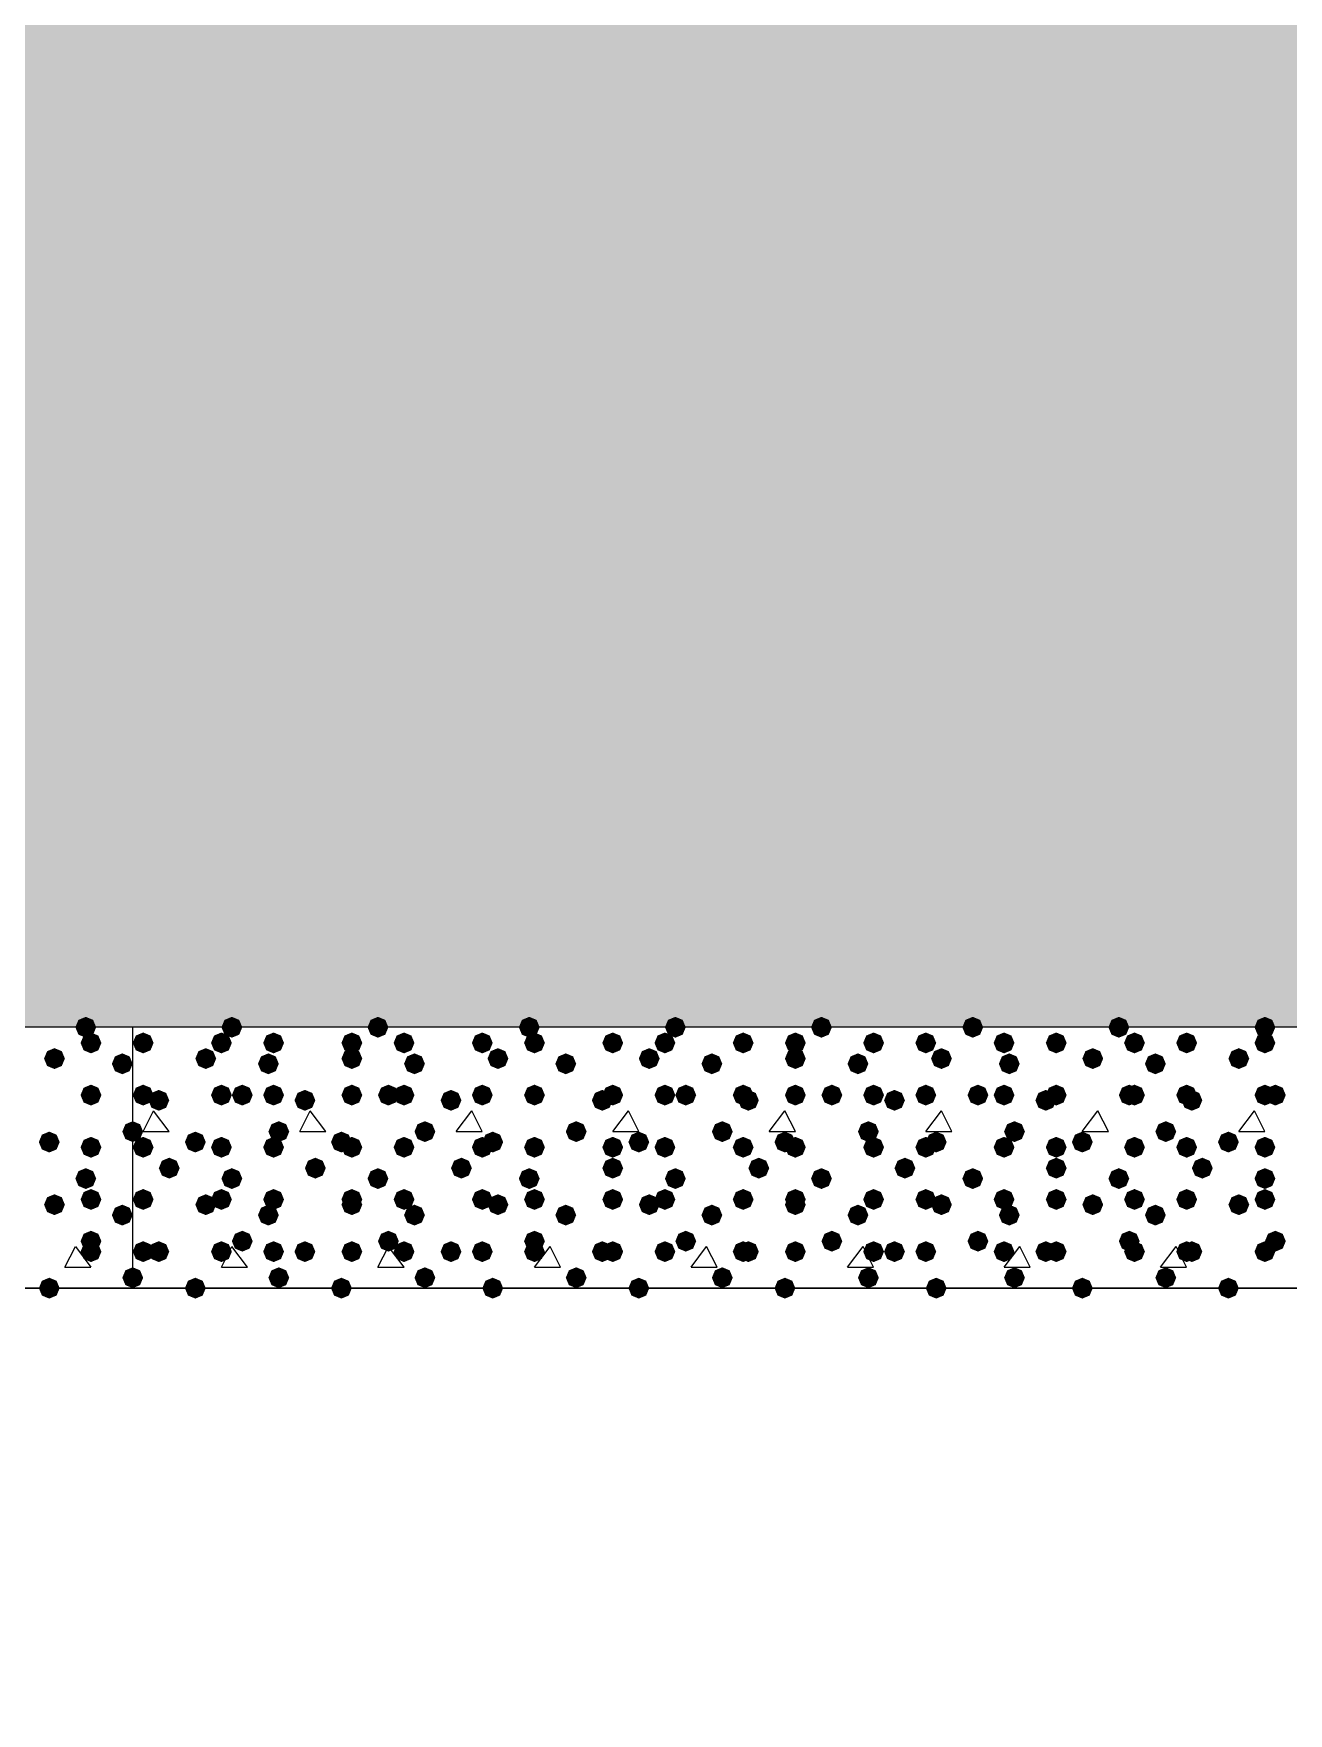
# Model space of a CAD drawing. Header units: millimetres. Extents: x 0 to 420, y 0 to 297.
# Drawn here: x 111.34 to 121.52, y 179.98 to 193.61 of the extents above; entities that cross this region are included whole.
import ezdxf

# ---------------------------------------------------------------- set-up
doc = ezdxf.new("R2010")
doc.units = ezdxf.units.MM
doc.layers.get('0').update_dxf_attribs({"linetype": 'CONTINUOUS'})

msp = doc.modelspace()

# ---------------------------------------------------------------- hatches: boundary and pattern name
at = {"true_color": 0x000008}
h = msp.add_hatch(color=0, dxfattribs=at)
h.paths.add_polyline_path([(194.775667, 204.639333), (33.401, 204.639333), (194.775667, 185.547)], flags=0)
h.paths.add_polyline_path([(33.401, 204.639333), (194.775667, 185.547), (33.401, 185.547)], flags=0)
at = {"true_color": 0x000007}
for points in [[(111.844667, 185.547), (111.819796, 185.487204), (111.76, 185.462333), (111.700204, 185.487204), (111.675333, 185.547), (111.700204, 185.606796), (111.76, 185.631667), (111.819796, 185.606796)], [(111.887, 185.42), (111.862129, 185.360204), (111.802333, 185.335333), (111.742538, 185.360204), (111.717667, 185.42), (111.742537, 185.479796), (111.802333, 185.504667), (111.862129, 185.479796)], [(111.590667, 185.293), (111.565796, 185.233204), (111.506, 185.208333), (111.446204, 185.233204), (111.421333, 185.293), (111.446204, 185.352796), (111.506, 185.377667), (111.565796, 185.352796)], [(112.141, 185.250667), (112.116129, 185.190871), (112.056333, 185.166), (111.996537, 185.190871), (111.971667, 185.250667), (111.996537, 185.310462), (112.056333, 185.335333), (112.116129, 185.310463)], [(111.887, 184.996667), (111.862129, 184.936871), (111.802333, 184.912), (111.742538, 184.936871), (111.717667, 184.996667), (111.742537, 185.056462), (111.802333, 185.081333), (111.862129, 185.056463)], [(111.887, 184.996667), (111.862129, 184.936871), (111.802333, 184.912), (111.742538, 184.936871), (111.717667, 184.996667), (111.742537, 185.056462), (111.802333, 185.081333), (111.862129, 185.056463)], [(111.548333, 184.615667), (111.523463, 184.555871), (111.463667, 184.531), (111.403871, 184.555871), (111.379, 184.615667), (111.403871, 184.675462), (111.463667, 184.700333), (111.523462, 184.675463)], [(112.225667, 184.700333), (112.200796, 184.640537), (112.141, 184.615667), (112.081204, 184.640537), (112.056333, 184.700333), (112.081204, 184.760129), (112.141, 184.785), (112.200796, 184.760129)], [(111.887, 184.573333), (111.862129, 184.513537), (111.802333, 184.488667), (111.742538, 184.513537), (111.717667, 184.573333), (111.742537, 184.633129), (111.802333, 184.658), (111.862129, 184.633129)], [(111.844667, 184.319333), (111.819796, 184.259537), (111.76, 184.234667), (111.700204, 184.259537), (111.675333, 184.319333), (111.700204, 184.379129), (111.76, 184.404), (111.819796, 184.379129)], [(111.590667, 184.107667), (111.565796, 184.047871), (111.506, 184.023), (111.446204, 184.047871), (111.421333, 184.107667), (111.446204, 184.167462), (111.506, 184.192333), (111.565796, 184.167463)], [(111.887, 184.15), (111.862129, 184.090204), (111.802333, 184.065333), (111.742538, 184.090204), (111.717667, 184.15), (111.742537, 184.209796), (111.802333, 184.234667), (111.862129, 184.209796)], [(112.141, 184.023), (112.116129, 183.963204), (112.056333, 183.938333), (111.996537, 183.963204), (111.971667, 184.023), (111.996537, 184.082796), (112.056333, 184.107667), (112.116129, 184.082796)], [(111.887, 183.811333), (111.862129, 183.751537), (111.802333, 183.726667), (111.742538, 183.751537), (111.717667, 183.811333), (111.742537, 183.871129), (111.802333, 183.896), (111.862129, 183.871129)], [(111.887, 183.726667), (111.862129, 183.666871), (111.802333, 183.642), (111.742538, 183.666871), (111.717667, 183.726667), (111.742537, 183.786462), (111.802333, 183.811333), (111.862129, 183.786463)], [(112.225667, 183.515), (112.200796, 183.455204), (112.141, 183.430333), (112.081204, 183.455204), (112.056333, 183.515), (112.081204, 183.574796), (112.141, 183.599667), (112.200796, 183.574796)], [(111.548333, 183.430333), (111.523463, 183.370537), (111.463667, 183.345667), (111.403871, 183.370537), (111.379, 183.430333), (111.403871, 183.490129), (111.463667, 183.515), (111.523462, 183.490129)]]:
    msp.add_hatch(color=0, dxfattribs=at).paths.add_polyline_path(points, flags=0)
at = {"true_color": 0x000008}
for points in [[(113.03, 185.547), (113.005129, 185.487204), (112.945333, 185.462333), (112.885538, 185.487204), (112.860667, 185.547), (112.885537, 185.606796), (112.945333, 185.631667), (113.005129, 185.606796)], [(114.215333, 185.547), (114.190463, 185.487204), (114.130667, 185.462333), (114.070871, 185.487204), (114.046, 185.547), (114.070871, 185.606796), (114.130667, 185.631667), (114.190462, 185.606796)], [(115.443, 185.547), (115.418129, 185.487204), (115.358333, 185.462333), (115.298537, 185.487204), (115.273667, 185.547), (115.298537, 185.606796), (115.358333, 185.631667), (115.418129, 185.606796)], [(116.628333, 185.547), (116.603463, 185.487204), (116.543667, 185.462333), (116.483871, 185.487204), (116.459, 185.547), (116.483871, 185.606796), (116.543667, 185.631667), (116.603462, 185.606796)], [(117.813667, 185.547), (117.788796, 185.487204), (117.729, 185.462333), (117.669204, 185.487204), (117.644333, 185.547), (117.669204, 185.606796), (117.729, 185.631667), (117.788796, 185.606796)], [(119.041333, 185.547), (119.016462, 185.487204), (118.956667, 185.462333), (118.896871, 185.487204), (118.872, 185.547), (118.896871, 185.606796), (118.956667, 185.631667), (119.016462, 185.606796)], [(120.226667, 185.547), (120.201796, 185.487204), (120.142, 185.462333), (120.082204, 185.487204), (120.057333, 185.547), (120.082204, 185.606796), (120.142, 185.631667), (120.201796, 185.606796)], [(121.412, 185.547), (121.387129, 185.487204), (121.327333, 185.462333), (121.267538, 185.487204), (121.242667, 185.547), (121.267537, 185.606796), (121.327333, 185.631667), (121.387129, 185.606796)], [(112.310333, 185.42), (112.285463, 185.360204), (112.225667, 185.335333), (112.165871, 185.360204), (112.141, 185.42), (112.165871, 185.479796), (112.225667, 185.504667), (112.285462, 185.479796)], [(112.945333, 185.42), (112.920463, 185.360204), (112.860667, 185.335333), (112.800871, 185.360204), (112.776, 185.42), (112.800871, 185.479796), (112.860667, 185.504667), (112.920462, 185.479796)], [(113.368667, 185.42), (113.343796, 185.360204), (113.284, 185.335333), (113.224204, 185.360204), (113.199333, 185.42), (113.224204, 185.479796), (113.284, 185.504667), (113.343796, 185.479796)], [(114.003667, 185.42), (113.978796, 185.360204), (113.919, 185.335333), (113.859204, 185.360204), (113.834333, 185.42), (113.859204, 185.479796), (113.919, 185.504667), (113.978796, 185.479796)], [(114.427, 185.42), (114.402129, 185.360204), (114.342333, 185.335333), (114.282538, 185.360204), (114.257667, 185.42), (114.282537, 185.479796), (114.342333, 185.504667), (114.402129, 185.479796)], [(115.062, 185.42), (115.037129, 185.360204), (114.977333, 185.335333), (114.917538, 185.360204), (114.892667, 185.42), (114.917537, 185.479796), (114.977333, 185.504667), (115.037129, 185.479796)], [(115.485333, 185.42), (115.460463, 185.360204), (115.400667, 185.335333), (115.340871, 185.360204), (115.316, 185.42), (115.340871, 185.479796), (115.400667, 185.504667), (115.460462, 185.479796)], [(116.120333, 185.42), (116.095463, 185.360204), (116.035667, 185.335333), (115.975871, 185.360204), (115.951, 185.42), (115.975871, 185.479796), (116.035667, 185.504667), (116.095462, 185.479796)], [(116.543667, 185.42), (116.518796, 185.360204), (116.459, 185.335333), (116.399204, 185.360204), (116.374333, 185.42), (116.399204, 185.479796), (116.459, 185.504667), (116.518796, 185.479796)], [(117.178667, 185.42), (117.153796, 185.360204), (117.094, 185.335333), (117.034204, 185.360204), (117.009333, 185.42), (117.034204, 185.479796), (117.094, 185.504667), (117.153796, 185.479796)], [(117.602, 185.42), (117.577129, 185.360204), (117.517333, 185.335333), (117.457538, 185.360204), (117.432667, 185.42), (117.457537, 185.479796), (117.517333, 185.504667), (117.577129, 185.479796)], [(118.237, 185.42), (118.212129, 185.360204), (118.152333, 185.335333), (118.092538, 185.360204), (118.067667, 185.42), (118.092537, 185.479796), (118.152333, 185.504667), (118.212129, 185.479796)], [(118.660333, 185.42), (118.635463, 185.360204), (118.575667, 185.335333), (118.515871, 185.360204), (118.491, 185.42), (118.515871, 185.479796), (118.575667, 185.504667), (118.635462, 185.479796)], [(119.295333, 185.42), (119.270463, 185.360204), (119.210667, 185.335333), (119.150871, 185.360204), (119.126, 185.42), (119.150871, 185.479796), (119.210667, 185.504667), (119.270462, 185.479796)], [(119.718667, 185.42), (119.693796, 185.360204), (119.634, 185.335333), (119.574204, 185.360204), (119.549333, 185.42), (119.574204, 185.479796), (119.634, 185.504667), (119.693796, 185.479796)], [(120.353667, 185.42), (120.328796, 185.360204), (120.269, 185.335333), (120.209204, 185.360204), (120.184333, 185.42), (120.209204, 185.479796), (120.269, 185.504667), (120.328796, 185.479796)], [(120.777, 185.42), (120.752129, 185.360204), (120.692333, 185.335333), (120.632538, 185.360204), (120.607667, 185.42), (120.632537, 185.479796), (120.692333, 185.504667), (120.752129, 185.479796)], [(121.412, 185.42), (121.387129, 185.360204), (121.327333, 185.335333), (121.267538, 185.360204), (121.242667, 185.42), (121.267537, 185.479796), (121.327333, 185.504667), (121.387129, 185.479796)], [(112.818333, 185.293), (112.793463, 185.233204), (112.733667, 185.208333), (112.673871, 185.233204), (112.649, 185.293), (112.673871, 185.352796), (112.733667, 185.377667), (112.793462, 185.352796)], [(114.003667, 185.293), (113.978796, 185.233204), (113.919, 185.208333), (113.859204, 185.233204), (113.834333, 185.293), (113.859204, 185.352796), (113.919, 185.377667), (113.978796, 185.352796)], [(115.189, 185.293), (115.164129, 185.233204), (115.104333, 185.208333), (115.044538, 185.233204), (115.019667, 185.293), (115.044537, 185.352796), (115.104333, 185.377667), (115.164129, 185.352796)], [(116.416667, 185.293), (116.391796, 185.233204), (116.332, 185.208333), (116.272204, 185.233204), (116.247333, 185.293), (116.272204, 185.352796), (116.332, 185.377667), (116.391796, 185.352796)], [(117.602, 185.293), (117.577129, 185.233204), (117.517333, 185.208333), (117.457538, 185.233204), (117.432667, 185.293), (117.457537, 185.352796), (117.517333, 185.377667), (117.577129, 185.352796)], [(118.787333, 185.293), (118.762463, 185.233204), (118.702667, 185.208333), (118.642871, 185.233204), (118.618, 185.293), (118.642871, 185.352796), (118.702667, 185.377667), (118.762462, 185.352796)], [(120.015, 185.293), (119.990129, 185.233204), (119.930333, 185.208333), (119.870538, 185.233204), (119.845667, 185.293), (119.870537, 185.352796), (119.930333, 185.377667), (119.990129, 185.352796)], [(121.200333, 185.293), (121.175463, 185.233204), (121.115667, 185.208333), (121.055871, 185.233204), (121.031, 185.293), (121.055871, 185.352796), (121.115667, 185.377667), (121.175462, 185.352796)], [(113.326333, 185.250667), (113.301463, 185.190871), (113.241667, 185.166), (113.181871, 185.190871), (113.157, 185.250667), (113.181871, 185.310462), (113.241667, 185.335333), (113.301462, 185.310463)], [(114.511667, 185.250667), (114.486796, 185.190871), (114.427, 185.166), (114.367204, 185.190871), (114.342333, 185.250667), (114.367204, 185.310462), (114.427, 185.335333), (114.486796, 185.310463)], [(115.739333, 185.250667), (115.714462, 185.190871), (115.654667, 185.166), (115.594871, 185.190871), (115.57, 185.250667), (115.594871, 185.310462), (115.654667, 185.335333), (115.714462, 185.310463)], [(116.924667, 185.250667), (116.899796, 185.190871), (116.84, 185.166), (116.780204, 185.190871), (116.755333, 185.250667), (116.780204, 185.310462), (116.84, 185.335333), (116.899796, 185.310463)], [(118.11, 185.250667), (118.085129, 185.190871), (118.025333, 185.166), (117.965538, 185.190871), (117.940667, 185.250667), (117.965537, 185.310462), (118.025333, 185.335333), (118.085129, 185.310463)], [(119.337667, 185.250667), (119.312796, 185.190871), (119.253, 185.166), (119.193204, 185.190871), (119.168333, 185.250667), (119.193204, 185.310462), (119.253, 185.335333), (119.312796, 185.310463)], [(120.523, 185.250667), (120.498129, 185.190871), (120.438333, 185.166), (120.378537, 185.190871), (120.353667, 185.250667), (120.378537, 185.310462), (120.438333, 185.335333), (120.498129, 185.310463)], [(112.310333, 184.996667), (112.285463, 184.936871), (112.225667, 184.912), (112.165871, 184.936871), (112.141, 184.996667), (112.165871, 185.056462), (112.225667, 185.081333), (112.285462, 185.056463)], [(112.945333, 184.996667), (112.920463, 184.936871), (112.860667, 184.912), (112.800871, 184.936871), (112.776, 184.996667), (112.800871, 185.056462), (112.860667, 185.081333), (112.920462, 185.056463)], [(113.114667, 184.996667), (113.089796, 184.936871), (113.03, 184.912), (112.970204, 184.936871), (112.945333, 184.996667), (112.970204, 185.056462), (113.03, 185.081333), (113.089796, 185.056463)], [(113.368667, 184.996667), (113.343796, 184.936871), (113.284, 184.912), (113.224204, 184.936871), (113.199333, 184.996667), (113.224204, 185.056462), (113.284, 185.081333), (113.343796, 185.056463)], [(114.003667, 184.996667), (113.978796, 184.936871), (113.919, 184.912), (113.859204, 184.936871), (113.834333, 184.996667), (113.859204, 185.056462), (113.919, 185.081333), (113.978796, 185.056463)], [(114.3, 184.996667), (114.275129, 184.936871), (114.215333, 184.912), (114.155538, 184.936871), (114.130667, 184.996667), (114.155537, 185.056462), (114.215333, 185.081333), (114.275129, 185.056463)], [(114.427, 184.996667), (114.402129, 184.936871), (114.342333, 184.912), (114.282538, 184.936871), (114.257667, 184.996667), (114.282537, 185.056462), (114.342333, 185.081333), (114.402129, 185.056463)], [(115.062, 184.996667), (115.037129, 184.936871), (114.977333, 184.912), (114.917538, 184.936871), (114.892667, 184.996667), (114.917537, 185.056462), (114.977333, 185.081333), (115.037129, 185.056463)], [(115.485333, 184.996667), (115.460463, 184.936871), (115.400667, 184.912), (115.340871, 184.936871), (115.316, 184.996667), (115.340871, 185.056462), (115.400667, 185.081333), (115.460462, 185.056463)], [(115.485333, 184.996667), (115.460463, 184.936871), (115.400667, 184.912), (115.340871, 184.936871), (115.316, 184.996667), (115.340871, 185.056462), (115.400667, 185.081333), (115.460462, 185.056463)], [(116.120333, 184.996667), (116.095463, 184.936871), (116.035667, 184.912), (115.975871, 184.936871), (115.951, 184.996667), (115.975871, 185.056462), (116.035667, 185.081333), (116.095462, 185.056463)], [(116.543667, 184.996667), (116.518796, 184.936871), (116.459, 184.912), (116.399204, 184.936871), (116.374333, 184.996667), (116.399204, 185.056462), (116.459, 185.081333), (116.518796, 185.056463)], [(116.713, 184.996667), (116.688129, 184.936871), (116.628333, 184.912), (116.568537, 184.936871), (116.543667, 184.996667), (116.568537, 185.056462), (116.628333, 185.081333), (116.688129, 185.056463)], [(117.178667, 184.996667), (117.153796, 184.936871), (117.094, 184.912), (117.034204, 184.936871), (117.009333, 184.996667), (117.034204, 185.056462), (117.094, 185.081333), (117.153796, 185.056463)], [(117.602, 184.996667), (117.577129, 184.936871), (117.517333, 184.912), (117.457538, 184.936871), (117.432667, 184.996667), (117.457537, 185.056462), (117.517333, 185.081333), (117.577129, 185.056463)], [(117.898333, 184.996667), (117.873463, 184.936871), (117.813667, 184.912), (117.753871, 184.936871), (117.729, 184.996667), (117.753871, 185.056462), (117.813667, 185.081333), (117.873462, 185.056463)], [(118.237, 184.996667), (118.212129, 184.936871), (118.152333, 184.912), (118.092538, 184.936871), (118.067667, 184.996667), (118.092537, 185.056462), (118.152333, 185.081333), (118.212129, 185.056463)], [(118.660333, 184.996667), (118.635463, 184.936871), (118.575667, 184.912), (118.515871, 184.936871), (118.491, 184.996667), (118.515871, 185.056462), (118.575667, 185.081333), (118.635462, 185.056463)], [(119.083667, 184.996667), (119.058796, 184.936871), (118.999, 184.912), (118.939204, 184.936871), (118.914333, 184.996667), (118.939204, 185.056462), (118.999, 185.081333), (119.058796, 185.056463)], [(119.295333, 184.996667), (119.270463, 184.936871), (119.210667, 184.912), (119.150871, 184.936871), (119.126, 184.996667), (119.150871, 185.056462), (119.210667, 185.081333), (119.270462, 185.056463)], [(119.718667, 184.996667), (119.693796, 184.936871), (119.634, 184.912), (119.574204, 184.936871), (119.549333, 184.996667), (119.574204, 185.056462), (119.634, 185.081333), (119.693796, 185.056463)], [(120.311333, 184.996667), (120.286463, 184.936871), (120.226667, 184.912), (120.166871, 184.936871), (120.142, 184.996667), (120.166871, 185.056462), (120.226667, 185.081333), (120.286462, 185.056463)], [(120.353667, 184.996667), (120.328796, 184.936871), (120.269, 184.912), (120.209204, 184.936871), (120.184333, 184.996667), (120.209204, 185.056462), (120.269, 185.081333), (120.328796, 185.056463)], [(120.777, 184.996667), (120.752129, 184.936871), (120.692333, 184.912), (120.632538, 184.936871), (120.607667, 184.996667), (120.632537, 185.056462), (120.692333, 185.081333), (120.752129, 185.056463)], [(121.412, 184.996667), (121.387129, 184.936871), (121.327333, 184.912), (121.267538, 184.936871), (121.242667, 184.996667), (121.267537, 185.056462), (121.327333, 185.081333), (121.387129, 185.056463)], [(121.496667, 184.996667), (121.471796, 184.936871), (121.412, 184.912), (121.352204, 184.936871), (121.327333, 184.996667), (121.352204, 185.056462), (121.412, 185.081333), (121.471796, 185.056463)], [(112.437333, 184.954333), (112.412463, 184.894537), (112.352667, 184.869667), (112.292871, 184.894537), (112.268, 184.954333), (112.292871, 185.014129), (112.352667, 185.039), (112.412462, 185.014129)], [(113.622667, 184.954333), (113.597796, 184.894537), (113.538, 184.869667), (113.478204, 184.894537), (113.453333, 184.954333), (113.478204, 185.014129), (113.538, 185.039), (113.597796, 185.014129)], [(114.808, 184.954333), (114.783129, 184.894537), (114.723333, 184.869667), (114.663537, 184.894537), (114.638667, 184.954333), (114.663537, 185.014129), (114.723333, 185.039), (114.783129, 185.014129)], [(116.035667, 184.954333), (116.010796, 184.894537), (115.951, 184.869667), (115.891204, 184.894537), (115.866333, 184.954333), (115.891204, 185.014129), (115.951, 185.039), (116.010796, 185.014129)], [(117.221, 184.954333), (117.196129, 184.894537), (117.136333, 184.869667), (117.076537, 184.894537), (117.051667, 184.954333), (117.076537, 185.014129), (117.136333, 185.039), (117.196129, 185.014129)], [(118.406333, 184.954333), (118.381463, 184.894537), (118.321667, 184.869667), (118.261871, 184.894537), (118.237, 184.954333), (118.261871, 185.014129), (118.321667, 185.039), (118.381462, 185.014129)], [(119.634, 184.954333), (119.609129, 184.894537), (119.549333, 184.869667), (119.489538, 184.894537), (119.464667, 184.954333), (119.489537, 185.014129), (119.549333, 185.039), (119.609129, 185.014129)], [(120.819333, 184.954333), (120.794462, 184.894537), (120.734667, 184.869667), (120.674871, 184.894537), (120.65, 184.954333), (120.674871, 185.014129), (120.734667, 185.039), (120.794462, 185.014129)], [(112.733667, 184.615667), (112.708796, 184.555871), (112.649, 184.531), (112.589204, 184.555871), (112.564333, 184.615667), (112.589204, 184.675462), (112.649, 184.700333), (112.708796, 184.675463)], [(113.411, 184.700333), (113.386129, 184.640537), (113.326333, 184.615667), (113.266537, 184.640537), (113.241667, 184.700333), (113.266537, 184.760129), (113.326333, 184.785), (113.386129, 184.760129)], [(113.919, 184.615667), (113.894129, 184.555871), (113.834333, 184.531), (113.774538, 184.555871), (113.749667, 184.615667), (113.774537, 184.675462), (113.834333, 184.700333), (113.894129, 184.675463)], [(114.596333, 184.700333), (114.571463, 184.640537), (114.511667, 184.615667), (114.451871, 184.640537), (114.427, 184.700333), (114.451871, 184.760129), (114.511667, 184.785), (114.571462, 184.760129)], [(115.146667, 184.615667), (115.121796, 184.555871), (115.062, 184.531), (115.002204, 184.555871), (114.977333, 184.615667), (115.002204, 184.675462), (115.062, 184.700333), (115.121796, 184.675463)], [(115.824, 184.700333), (115.799129, 184.640537), (115.739333, 184.615667), (115.679538, 184.640537), (115.654667, 184.700333), (115.679537, 184.760129), (115.739333, 184.785), (115.799129, 184.760129)], [(116.332, 184.615667), (116.307129, 184.555871), (116.247333, 184.531), (116.187538, 184.555871), (116.162667, 184.615667), (116.187537, 184.675462), (116.247333, 184.700333), (116.307129, 184.675463)], [(117.009333, 184.700333), (116.984462, 184.640537), (116.924667, 184.615667), (116.864871, 184.640537), (116.84, 184.700333), (116.864871, 184.760129), (116.924667, 184.785), (116.984462, 184.760129)], [(117.517333, 184.615667), (117.492463, 184.555871), (117.432667, 184.531), (117.372871, 184.555871), (117.348, 184.615667), (117.372871, 184.675462), (117.432667, 184.700333), (117.492462, 184.675463)], [(118.194667, 184.700333), (118.169796, 184.640537), (118.11, 184.615667), (118.050204, 184.640537), (118.025333, 184.700333), (118.050204, 184.760129), (118.11, 184.785), (118.169796, 184.760129)], [(118.745, 184.615667), (118.720129, 184.555871), (118.660333, 184.531), (118.600538, 184.555871), (118.575667, 184.615667), (118.600537, 184.675462), (118.660333, 184.700333), (118.720129, 184.675463)], [(119.38, 184.700333), (119.355129, 184.640537), (119.295333, 184.615667), (119.235538, 184.640537), (119.210667, 184.700333), (119.235537, 184.760129), (119.295333, 184.785), (119.355129, 184.760129)], [(119.930333, 184.615667), (119.905463, 184.555871), (119.845667, 184.531), (119.785871, 184.555871), (119.761, 184.615667), (119.785871, 184.675462), (119.845667, 184.700333), (119.905462, 184.675463)], [(120.607667, 184.700333), (120.582796, 184.640537), (120.523, 184.615667), (120.463204, 184.640537), (120.438333, 184.700333), (120.463204, 184.760129), (120.523, 184.785), (120.582796, 184.760129)], [(121.115667, 184.615667), (121.090796, 184.555871), (121.031, 184.531), (120.971204, 184.555871), (120.946333, 184.615667), (120.971204, 184.675462), (121.031, 184.700333), (121.090796, 184.675463)], [(112.310333, 184.573333), (112.285463, 184.513537), (112.225667, 184.488667), (112.165871, 184.513537), (112.141, 184.573333), (112.165871, 184.633129), (112.225667, 184.658), (112.285462, 184.633129)], [(112.945333, 184.573333), (112.920463, 184.513537), (112.860667, 184.488667), (112.800871, 184.513537), (112.776, 184.573333), (112.800871, 184.633129), (112.860667, 184.658), (112.920462, 184.633129)], [(113.368667, 184.573333), (113.343796, 184.513537), (113.284, 184.488667), (113.224204, 184.513537), (113.199333, 184.573333), (113.224204, 184.633129), (113.284, 184.658), (113.343796, 184.633129)], [(114.003667, 184.573333), (113.978796, 184.513537), (113.919, 184.488667), (113.859204, 184.513537), (113.834333, 184.573333), (113.859204, 184.633129), (113.919, 184.658), (113.978796, 184.633129)], [(114.427, 184.573333), (114.402129, 184.513537), (114.342333, 184.488667), (114.282538, 184.513537), (114.257667, 184.573333), (114.282537, 184.633129), (114.342333, 184.658), (114.402129, 184.633129)], [(115.062, 184.573333), (115.037129, 184.513537), (114.977333, 184.488667), (114.917538, 184.513537), (114.892667, 184.573333), (114.917537, 184.633129), (114.977333, 184.658), (115.037129, 184.633129)], [(115.485333, 184.573333), (115.460463, 184.513537), (115.400667, 184.488667), (115.340871, 184.513537), (115.316, 184.573333), (115.340871, 184.633129), (115.400667, 184.658), (115.460462, 184.633129)], [(116.120333, 184.573333), (116.095463, 184.513537), (116.035667, 184.488667), (115.975871, 184.513537), (115.951, 184.573333), (115.975871, 184.633129), (116.035667, 184.658), (116.095462, 184.633129)], [(116.543667, 184.573333), (116.518796, 184.513537), (116.459, 184.488667), (116.399204, 184.513537), (116.374333, 184.573333), (116.399204, 184.633129), (116.459, 184.658), (116.518796, 184.633129)], [(117.178667, 184.573333), (117.153796, 184.513537), (117.094, 184.488667), (117.034204, 184.513537), (117.009333, 184.573333), (117.034204, 184.633129), (117.094, 184.658), (117.153796, 184.633129)], [(117.602, 184.573333), (117.577129, 184.513537), (117.517333, 184.488667), (117.457538, 184.513537), (117.432667, 184.573333), (117.457537, 184.633129), (117.517333, 184.658), (117.577129, 184.633129)], [(118.237, 184.573333), (118.212129, 184.513537), (118.152333, 184.488667), (118.092538, 184.513537), (118.067667, 184.573333), (118.092537, 184.633129), (118.152333, 184.658), (118.212129, 184.633129)], [(118.660333, 184.573333), (118.635463, 184.513537), (118.575667, 184.488667), (118.515871, 184.513537), (118.491, 184.573333), (118.515871, 184.633129), (118.575667, 184.658), (118.635462, 184.633129)], [(119.295333, 184.573333), (119.270463, 184.513537), (119.210667, 184.488667), (119.150871, 184.513537), (119.126, 184.573333), (119.150871, 184.633129), (119.210667, 184.658), (119.270462, 184.633129)], [(119.718667, 184.573333), (119.693796, 184.513537), (119.634, 184.488667), (119.574204, 184.513537), (119.549333, 184.573333), (119.574204, 184.633129), (119.634, 184.658), (119.693796, 184.633129)], [(120.353667, 184.573333), (120.328796, 184.513537), (120.269, 184.488667), (120.209204, 184.513537), (120.184333, 184.573333), (120.209204, 184.633129), (120.269, 184.658), (120.328796, 184.633129)], [(120.777, 184.573333), (120.752129, 184.513537), (120.692333, 184.488667), (120.632538, 184.513537), (120.607667, 184.573333), (120.632537, 184.633129), (120.692333, 184.658), (120.752129, 184.633129)], [(121.412, 184.573333), (121.387129, 184.513537), (121.327333, 184.488667), (121.267538, 184.513537), (121.242667, 184.573333), (121.267537, 184.633129), (121.327333, 184.658), (121.387129, 184.633129)], [(112.522, 184.404), (112.497129, 184.344204), (112.437333, 184.319333), (112.377538, 184.344204), (112.352667, 184.404), (112.377537, 184.463796), (112.437333, 184.488667), (112.497129, 184.463796)], [(113.03, 184.319333), (113.005129, 184.259537), (112.945333, 184.234667), (112.885538, 184.259537), (112.860667, 184.319333), (112.885537, 184.379129), (112.945333, 184.404), (113.005129, 184.379129)], [(113.707333, 184.404), (113.682463, 184.344204), (113.622667, 184.319333), (113.562871, 184.344204), (113.538, 184.404), (113.562871, 184.463796), (113.622667, 184.488667), (113.682462, 184.463796)], [(114.215333, 184.319333), (114.190463, 184.259537), (114.130667, 184.234667), (114.070871, 184.259537), (114.046, 184.319333), (114.070871, 184.379129), (114.130667, 184.404), (114.190462, 184.379129)], [(114.892667, 184.404), (114.867796, 184.344204), (114.808, 184.319333), (114.748204, 184.344204), (114.723333, 184.404), (114.748204, 184.463796), (114.808, 184.488667), (114.867796, 184.463796)], [(115.443, 184.319333), (115.418129, 184.259537), (115.358333, 184.234667), (115.298537, 184.259537), (115.273667, 184.319333), (115.298537, 184.379129), (115.358333, 184.404), (115.418129, 184.379129)], [(116.120333, 184.404), (116.095463, 184.344204), (116.035667, 184.319333), (115.975871, 184.344204), (115.951, 184.404), (115.975871, 184.463796), (116.035667, 184.488667), (116.095462, 184.463796)], [(116.628333, 184.319333), (116.603463, 184.259537), (116.543667, 184.234667), (116.483871, 184.259537), (116.459, 184.319333), (116.483871, 184.379129), (116.543667, 184.404), (116.603462, 184.379129)], [(117.305667, 184.404), (117.280796, 184.344204), (117.221, 184.319333), (117.161204, 184.344204), (117.136333, 184.404), (117.161204, 184.463796), (117.221, 184.488667), (117.280796, 184.463796)], [(117.813667, 184.319333), (117.788796, 184.259537), (117.729, 184.234667), (117.669204, 184.259537), (117.644333, 184.319333), (117.669204, 184.379129), (117.729, 184.404), (117.788796, 184.379129)], [(118.491, 184.404), (118.466129, 184.344204), (118.406333, 184.319333), (118.346537, 184.344204), (118.321667, 184.404), (118.346537, 184.463796), (118.406333, 184.488667), (118.466129, 184.463796)], [(119.041333, 184.319333), (119.016462, 184.259537), (118.956667, 184.234667), (118.896871, 184.259537), (118.872, 184.319333), (118.896871, 184.379129), (118.956667, 184.404), (119.016462, 184.379129)], [(119.718667, 184.404), (119.693796, 184.344204), (119.634, 184.319333), (119.574204, 184.344204), (119.549333, 184.404), (119.574204, 184.463796), (119.634, 184.488667), (119.693796, 184.463796)], [(120.226667, 184.319333), (120.201796, 184.259537), (120.142, 184.234667), (120.082204, 184.259537), (120.057333, 184.319333), (120.082204, 184.379129), (120.142, 184.404), (120.201796, 184.379129)], [(120.904, 184.404), (120.879129, 184.344204), (120.819333, 184.319333), (120.759538, 184.344204), (120.734667, 184.404), (120.759537, 184.463796), (120.819333, 184.488667), (120.879129, 184.463796)], [(121.412, 184.319333), (121.387129, 184.259537), (121.327333, 184.234667), (121.267538, 184.259537), (121.242667, 184.319333), (121.267537, 184.379129), (121.327333, 184.404), (121.387129, 184.379129)], [(112.310333, 184.15), (112.285463, 184.090204), (112.225667, 184.065333), (112.165871, 184.090204), (112.141, 184.15), (112.165871, 184.209796), (112.225667, 184.234667), (112.285462, 184.209796)], [(112.818333, 184.107667), (112.793463, 184.047871), (112.733667, 184.023), (112.673871, 184.047871), (112.649, 184.107667), (112.673871, 184.167462), (112.733667, 184.192333), (112.793462, 184.167463)], [(112.945333, 184.15), (112.920463, 184.090204), (112.860667, 184.065333), (112.800871, 184.090204), (112.776, 184.15), (112.800871, 184.209796), (112.860667, 184.234667), (112.920462, 184.209796)], [(113.368667, 184.15), (113.343796, 184.090204), (113.284, 184.065333), (113.224204, 184.090204), (113.199333, 184.15), (113.224204, 184.209796), (113.284, 184.234667), (113.343796, 184.209796)], [(114.003667, 184.15), (113.978796, 184.090204), (113.919, 184.065333), (113.859204, 184.090204), (113.834333, 184.15), (113.859204, 184.209796), (113.919, 184.234667), (113.978796, 184.209796)], [(114.003667, 184.107667), (113.978796, 184.047871), (113.919, 184.023), (113.859204, 184.047871), (113.834333, 184.107667), (113.859204, 184.167462), (113.919, 184.192333), (113.978796, 184.167463)], [(114.427, 184.15), (114.402129, 184.090204), (114.342333, 184.065333), (114.282538, 184.090204), (114.257667, 184.15), (114.282537, 184.209796), (114.342333, 184.234667), (114.402129, 184.209796)], [(115.062, 184.15), (115.037129, 184.090204), (114.977333, 184.065333), (114.917538, 184.090204), (114.892667, 184.15), (114.917537, 184.209796), (114.977333, 184.234667), (115.037129, 184.209796)], [(115.189, 184.107667), (115.164129, 184.047871), (115.104333, 184.023), (115.044538, 184.047871), (115.019667, 184.107667), (115.044537, 184.167462), (115.104333, 184.192333), (115.164129, 184.167463)], [(115.485333, 184.15), (115.460463, 184.090204), (115.400667, 184.065333), (115.340871, 184.090204), (115.316, 184.15), (115.340871, 184.209796), (115.400667, 184.234667), (115.460462, 184.209796)], [(116.120333, 184.15), (116.095463, 184.090204), (116.035667, 184.065333), (115.975871, 184.090204), (115.951, 184.15), (115.975871, 184.209796), (116.035667, 184.234667), (116.095462, 184.209796)], [(116.416667, 184.107667), (116.391796, 184.047871), (116.332, 184.023), (116.272204, 184.047871), (116.247333, 184.107667), (116.272204, 184.167462), (116.332, 184.192333), (116.391796, 184.167463)], [(116.543667, 184.15), (116.518796, 184.090204), (116.459, 184.065333), (116.399204, 184.090204), (116.374333, 184.15), (116.399204, 184.209796), (116.459, 184.234667), (116.518796, 184.209796)], [(117.178667, 184.15), (117.153796, 184.090204), (117.094, 184.065333), (117.034204, 184.090204), (117.009333, 184.15), (117.034204, 184.209796), (117.094, 184.234667), (117.153796, 184.209796)], [(117.602, 184.15), (117.577129, 184.090204), (117.517333, 184.065333), (117.457538, 184.090204), (117.432667, 184.15), (117.457537, 184.209796), (117.517333, 184.234667), (117.577129, 184.209796)], [(117.602, 184.107667), (117.577129, 184.047871), (117.517333, 184.023), (117.457538, 184.047871), (117.432667, 184.107667), (117.457537, 184.167462), (117.517333, 184.192333), (117.577129, 184.167463)], [(118.237, 184.15), (118.212129, 184.090204), (118.152333, 184.065333), (118.092538, 184.090204), (118.067667, 184.15), (118.092537, 184.209796), (118.152333, 184.234667), (118.212129, 184.209796)], [(118.660333, 184.15), (118.635463, 184.090204), (118.575667, 184.065333), (118.515871, 184.090204), (118.491, 184.15), (118.515871, 184.209796), (118.575667, 184.234667), (118.635462, 184.209796)], [(118.787333, 184.107667), (118.762463, 184.047871), (118.702667, 184.023), (118.642871, 184.047871), (118.618, 184.107667), (118.642871, 184.167462), (118.702667, 184.192333), (118.762462, 184.167463)], [(119.295333, 184.15), (119.270463, 184.090204), (119.210667, 184.065333), (119.150871, 184.090204), (119.126, 184.15), (119.150871, 184.209796), (119.210667, 184.234667), (119.270462, 184.209796)], [(119.718667, 184.15), (119.693796, 184.090204), (119.634, 184.065333), (119.574204, 184.090204), (119.549333, 184.15), (119.574204, 184.209796), (119.634, 184.234667), (119.693796, 184.209796)], [(120.015, 184.107667), (119.990129, 184.047871), (119.930333, 184.023), (119.870538, 184.047871), (119.845667, 184.107667), (119.870537, 184.167462), (119.930333, 184.192333), (119.990129, 184.167463)], [(120.353667, 184.15), (120.328796, 184.090204), (120.269, 184.065333), (120.209204, 184.090204), (120.184333, 184.15), (120.209204, 184.209796), (120.269, 184.234667), (120.328796, 184.209796)], [(120.777, 184.15), (120.752129, 184.090204), (120.692333, 184.065333), (120.632538, 184.090204), (120.607667, 184.15), (120.632537, 184.209796), (120.692333, 184.234667), (120.752129, 184.209796)], [(121.200333, 184.107667), (121.175463, 184.047871), (121.115667, 184.023), (121.055871, 184.047871), (121.031, 184.107667), (121.055871, 184.167462), (121.115667, 184.192333), (121.175462, 184.167463)], [(121.412, 184.15), (121.387129, 184.090204), (121.327333, 184.065333), (121.267538, 184.090204), (121.242667, 184.15), (121.267537, 184.209796), (121.327333, 184.234667), (121.387129, 184.209796)], [(113.326333, 184.023), (113.301463, 183.963204), (113.241667, 183.938333), (113.181871, 183.963204), (113.157, 184.023), (113.181871, 184.082796), (113.241667, 184.107667), (113.301462, 184.082796)], [(114.511667, 184.023), (114.486796, 183.963204), (114.427, 183.938333), (114.367204, 183.963204), (114.342333, 184.023), (114.367204, 184.082796), (114.427, 184.107667), (114.486796, 184.082796)], [(115.739333, 184.023), (115.714462, 183.963204), (115.654667, 183.938333), (115.594871, 183.963204), (115.57, 184.023), (115.594871, 184.082796), (115.654667, 184.107667), (115.714462, 184.082796)], [(116.924667, 184.023), (116.899796, 183.963204), (116.84, 183.938333), (116.780204, 183.963204), (116.755333, 184.023), (116.780204, 184.082796), (116.84, 184.107667), (116.899796, 184.082796)], [(118.11, 184.023), (118.085129, 183.963204), (118.025333, 183.938333), (117.965538, 183.963204), (117.940667, 184.023), (117.965537, 184.082796), (118.025333, 184.107667), (118.085129, 184.082796)], [(119.337667, 184.023), (119.312796, 183.963204), (119.253, 183.938333), (119.193204, 183.963204), (119.168333, 184.023), (119.193204, 184.082796), (119.253, 184.107667), (119.312796, 184.082796)], [(120.523, 184.023), (120.498129, 183.963204), (120.438333, 183.938333), (120.378537, 183.963204), (120.353667, 184.023), (120.378537, 184.082796), (120.438333, 184.107667), (120.498129, 184.082796)], [(113.114667, 183.811333), (113.089796, 183.751537), (113.03, 183.726667), (112.970204, 183.751537), (112.945333, 183.811333), (112.970204, 183.871129), (113.03, 183.896), (113.089796, 183.871129)], [(114.3, 183.811333), (114.275129, 183.751537), (114.215333, 183.726667), (114.155538, 183.751537), (114.130667, 183.811333), (114.155537, 183.871129), (114.215333, 183.896), (114.275129, 183.871129)], [(115.485333, 183.811333), (115.460463, 183.751537), (115.400667, 183.726667), (115.340871, 183.751537), (115.316, 183.811333), (115.340871, 183.871129), (115.400667, 183.896), (115.460462, 183.871129)], [(116.713, 183.811333), (116.688129, 183.751537), (116.628333, 183.726667), (116.568537, 183.751537), (116.543667, 183.811333), (116.568537, 183.871129), (116.628333, 183.896), (116.688129, 183.871129)], [(117.898333, 183.811333), (117.873463, 183.751537), (117.813667, 183.726667), (117.753871, 183.751537), (117.729, 183.811333), (117.753871, 183.871129), (117.813667, 183.896), (117.873462, 183.871129)], [(119.083667, 183.811333), (119.058796, 183.751537), (118.999, 183.726667), (118.939204, 183.751537), (118.914333, 183.811333), (118.939204, 183.871129), (118.999, 183.896), (119.058796, 183.871129)], [(120.311333, 183.811333), (120.286463, 183.751537), (120.226667, 183.726667), (120.166871, 183.751537), (120.142, 183.811333), (120.166871, 183.871129), (120.226667, 183.896), (120.286462, 183.871129)], [(121.496667, 183.811333), (121.471796, 183.751537), (121.412, 183.726667), (121.352204, 183.751537), (121.327333, 183.811333), (121.352204, 183.871129), (121.412, 183.896), (121.471796, 183.871129)], [(112.310333, 183.726667), (112.285463, 183.666871), (112.225667, 183.642), (112.165871, 183.666871), (112.141, 183.726667), (112.165871, 183.786462), (112.225667, 183.811333), (112.285462, 183.786463)], [(112.437333, 183.726667), (112.412463, 183.666871), (112.352667, 183.642), (112.292871, 183.666871), (112.268, 183.726667), (112.292871, 183.786462), (112.352667, 183.811333), (112.412462, 183.786463)], [(112.945333, 183.726667), (112.920463, 183.666871), (112.860667, 183.642), (112.800871, 183.666871), (112.776, 183.726667), (112.800871, 183.786462), (112.860667, 183.811333), (112.920462, 183.786463)], [(113.368667, 183.726667), (113.343796, 183.666871), (113.284, 183.642), (113.224204, 183.666871), (113.199333, 183.726667), (113.224204, 183.786462), (113.284, 183.811333), (113.343796, 183.786463)], [(113.622667, 183.726667), (113.597796, 183.666871), (113.538, 183.642), (113.478204, 183.666871), (113.453333, 183.726667), (113.478204, 183.786462), (113.538, 183.811333), (113.597796, 183.786463)], [(114.003667, 183.726667), (113.978796, 183.666871), (113.919, 183.642), (113.859204, 183.666871), (113.834333, 183.726667), (113.859204, 183.786462), (113.919, 183.811333), (113.978796, 183.786463)], [(114.427, 183.726667), (114.402129, 183.666871), (114.342333, 183.642), (114.282538, 183.666871), (114.257667, 183.726667), (114.282537, 183.786462), (114.342333, 183.811333), (114.402129, 183.786463)], [(114.808, 183.726667), (114.783129, 183.666871), (114.723333, 183.642), (114.663537, 183.666871), (114.638667, 183.726667), (114.663537, 183.786462), (114.723333, 183.811333), (114.783129, 183.786463)], [(115.062, 183.726667), (115.037129, 183.666871), (114.977333, 183.642), (114.917538, 183.666871), (114.892667, 183.726667), (114.917537, 183.786462), (114.977333, 183.811333), (115.037129, 183.786463)], [(115.485333, 183.726667), (115.460463, 183.666871), (115.400667, 183.642), (115.340871, 183.666871), (115.316, 183.726667), (115.340871, 183.786462), (115.400667, 183.811333), (115.460462, 183.786463)], [(116.035667, 183.726667), (116.010796, 183.666871), (115.951, 183.642), (115.891204, 183.666871), (115.866333, 183.726667), (115.891204, 183.786462), (115.951, 183.811333), (116.010796, 183.786463)], [(116.120333, 183.726667), (116.095463, 183.666871), (116.035667, 183.642), (115.975871, 183.666871), (115.951, 183.726667), (115.975871, 183.786462), (116.035667, 183.811333), (116.095462, 183.786463)], [(116.543667, 183.726667), (116.518796, 183.666871), (116.459, 183.642), (116.399204, 183.666871), (116.374333, 183.726667), (116.399204, 183.786462), (116.459, 183.811333), (116.518796, 183.786463)], [(117.178667, 183.726667), (117.153796, 183.666871), (117.094, 183.642), (117.034204, 183.666871), (117.009333, 183.726667), (117.034204, 183.786462), (117.094, 183.811333), (117.153796, 183.786463)], [(117.221, 183.726667), (117.196129, 183.666871), (117.136333, 183.642), (117.076537, 183.666871), (117.051667, 183.726667), (117.076537, 183.786462), (117.136333, 183.811333), (117.196129, 183.786463)], [(117.602, 183.726667), (117.577129, 183.666871), (117.517333, 183.642), (117.457538, 183.666871), (117.432667, 183.726667), (117.457537, 183.786462), (117.517333, 183.811333), (117.577129, 183.786463)], [(118.237, 183.726667), (118.212129, 183.666871), (118.152333, 183.642), (118.092538, 183.666871), (118.067667, 183.726667), (118.092537, 183.786462), (118.152333, 183.811333), (118.212129, 183.786463)], [(118.406333, 183.726667), (118.381463, 183.666871), (118.321667, 183.642), (118.261871, 183.666871), (118.237, 183.726667), (118.261871, 183.786462), (118.321667, 183.811333), (118.381462, 183.786463)], [(118.660333, 183.726667), (118.635463, 183.666871), (118.575667, 183.642), (118.515871, 183.666871), (118.491, 183.726667), (118.515871, 183.786462), (118.575667, 183.811333), (118.635462, 183.786463)], [(119.295333, 183.726667), (119.270463, 183.666871), (119.210667, 183.642), (119.150871, 183.666871), (119.126, 183.726667), (119.150871, 183.786462), (119.210667, 183.811333), (119.270462, 183.786463)], [(119.634, 183.726667), (119.609129, 183.666871), (119.549333, 183.642), (119.489538, 183.666871), (119.464667, 183.726667), (119.489537, 183.786462), (119.549333, 183.811333), (119.609129, 183.786463)], [(119.718667, 183.726667), (119.693796, 183.666871), (119.634, 183.642), (119.574204, 183.666871), (119.549333, 183.726667), (119.574204, 183.786462), (119.634, 183.811333), (119.693796, 183.786463)], [(120.353667, 183.726667), (120.328796, 183.666871), (120.269, 183.642), (120.209204, 183.666871), (120.184333, 183.726667), (120.209204, 183.786462), (120.269, 183.811333), (120.328796, 183.786463)], [(120.777, 183.726667), (120.752129, 183.666871), (120.692333, 183.642), (120.632538, 183.666871), (120.607667, 183.726667), (120.632537, 183.786462), (120.692333, 183.811333), (120.752129, 183.786463)], [(120.819333, 183.726667), (120.794462, 183.666871), (120.734667, 183.642), (120.674871, 183.666871), (120.65, 183.726667), (120.674871, 183.786462), (120.734667, 183.811333), (120.794462, 183.786463)], [(121.412, 183.726667), (121.387129, 183.666871), (121.327333, 183.642), (121.267538, 183.666871), (121.242667, 183.726667), (121.267537, 183.786462), (121.327333, 183.811333), (121.387129, 183.786463)], [(113.411, 183.515), (113.386129, 183.455204), (113.326333, 183.430333), (113.266537, 183.455204), (113.241667, 183.515), (113.266537, 183.574796), (113.326333, 183.599667), (113.386129, 183.574796)], [(114.596333, 183.515), (114.571463, 183.455204), (114.511667, 183.430333), (114.451871, 183.455204), (114.427, 183.515), (114.451871, 183.574796), (114.511667, 183.599667), (114.571462, 183.574796)], [(115.824, 183.515), (115.799129, 183.455204), (115.739333, 183.430333), (115.679538, 183.455204), (115.654667, 183.515), (115.679537, 183.574796), (115.739333, 183.599667), (115.799129, 183.574796)], [(117.009333, 183.515), (116.984462, 183.455204), (116.924667, 183.430333), (116.864871, 183.455204), (116.84, 183.515), (116.864871, 183.574796), (116.924667, 183.599667), (116.984462, 183.574796)], [(118.194667, 183.515), (118.169796, 183.455204), (118.11, 183.430333), (118.050204, 183.455204), (118.025333, 183.515), (118.050204, 183.574796), (118.11, 183.599667), (118.169796, 183.574796)], [(119.38, 183.515), (119.355129, 183.455204), (119.295333, 183.430333), (119.235538, 183.455204), (119.210667, 183.515), (119.235537, 183.574796), (119.295333, 183.599667), (119.355129, 183.574796)], [(120.607667, 183.515), (120.582796, 183.455204), (120.523, 183.430333), (120.463204, 183.455204), (120.438333, 183.515), (120.463204, 183.574796), (120.523, 183.599667), (120.582796, 183.574796)], [(112.733667, 183.430333), (112.708796, 183.370537), (112.649, 183.345667), (112.589204, 183.370537), (112.564333, 183.430333), (112.589204, 183.490129), (112.649, 183.515), (112.708796, 183.490129)], [(113.919, 183.430333), (113.894129, 183.370537), (113.834333, 183.345667), (113.774538, 183.370537), (113.749667, 183.430333), (113.774537, 183.490129), (113.834333, 183.515), (113.894129, 183.490129)], [(115.146667, 183.430333), (115.121796, 183.370537), (115.062, 183.345667), (115.002204, 183.370537), (114.977333, 183.430333), (115.002204, 183.490129), (115.062, 183.515), (115.121796, 183.490129)], [(116.332, 183.430333), (116.307129, 183.370537), (116.247333, 183.345667), (116.187538, 183.370537), (116.162667, 183.430333), (116.187537, 183.490129), (116.247333, 183.515), (116.307129, 183.490129)], [(117.517333, 183.430333), (117.492463, 183.370537), (117.432667, 183.345667), (117.372871, 183.370537), (117.348, 183.430333), (117.372871, 183.490129), (117.432667, 183.515), (117.492462, 183.490129)], [(118.745, 183.430333), (118.720129, 183.370537), (118.660333, 183.345667), (118.600538, 183.370537), (118.575667, 183.430333), (118.600537, 183.490129), (118.660333, 183.515), (118.720129, 183.490129)], [(119.930333, 183.430333), (119.905463, 183.370537), (119.845667, 183.345667), (119.785871, 183.370537), (119.761, 183.430333), (119.785871, 183.490129), (119.845667, 183.515), (119.905462, 183.490129)], [(121.115667, 183.430333), (121.090796, 183.370537), (121.031, 183.345667), (120.971204, 183.370537), (120.946333, 183.430333), (120.971204, 183.490129), (121.031, 183.515), (121.090796, 183.490129)]]:
    msp.add_hatch(color=0, dxfattribs=at).paths.add_polyline_path(points, flags=0)

# ---------------------------------------------------------------- linework, layer by layer
at = {"color": 0, "true_color": 0x000007}
for points in [[(32.342667, 185.547), (32.342667, 162.263667), (380.576667, 162.263667), (380.576667, 185.547), (218.101333, 185.547), (218.101333, 206.756), (194.775667, 206.756), (194.775667, 185.547)], [(32.342667, 185.547), (32.342667, 162.263667), (380.576667, 162.263667), (380.576667, 185.547), (218.101333, 185.547), (218.101333, 206.756), (194.775667, 206.756), (194.775667, 185.547)], [(110.024333, 185.547), (110.024333, 183.430333), (112.141, 183.430333), (112.141, 185.547)]]:
    msp.add_lwpolyline(points, close=True, dxfattribs=at)
at = {"color": 0, "true_color": 0x000008}
msp.add_lwpolyline([(33.401, 204.639333), (194.775667, 185.547), (33.401, 185.547)], close=True, dxfattribs=at)
at = {"color": 0, "true_color": 0x0000fd}
msp.add_lwpolyline([(34.459333, 164.380333), (378.46, 164.380333), (378.46, 183.430333), (215.984667, 183.430333), (215.984667, 204.639333), (196.934667, 204.639333), (196.934667, 183.430333), (34.459333, 183.430333)], close=True, dxfattribs=at)
at = {"color": 0, "true_color": 0x000007}
for points in [[(131.233333, 185.547), (112.141, 185.547)], [(111.590667, 183.599667), (111.675333, 183.769), (111.802333, 183.599667)], [(111.590667, 183.599667), (111.802333, 183.599667)], [(112.141, 183.430333), (131.233333, 183.430333)]]:
    msp.add_lwpolyline(points, dxfattribs=at)
at = {"color": 0, "true_color": 0x000008}
for points in [[(112.225667, 184.700333), (112.310333, 184.869667)], [(112.437333, 184.700333), (112.310333, 184.869667)], [(113.495667, 184.700333), (113.580333, 184.869667)], [(113.707333, 184.700333), (113.580333, 184.869667)], [(114.765667, 184.700333), (114.892667, 184.869667)], [(114.977333, 184.700333), (114.892667, 184.869667)], [(116.035667, 184.700333), (116.162667, 184.869667)], [(116.247333, 184.700333), (116.162667, 184.869667)], [(117.305667, 184.700333), (117.432667, 184.869667)], [(117.517333, 184.700333), (117.432667, 184.869667)], [(118.575667, 184.700333), (118.702667, 184.869667)], [(118.787333, 184.700333), (118.702667, 184.869667)], [(119.845667, 184.700333), (119.972667, 184.869667)], [(120.057333, 184.700333), (119.972667, 184.869667)], [(121.115667, 184.700333), (121.242667, 184.869667)], [(121.327333, 184.700333), (121.242667, 184.869667)], [(112.225667, 184.700333), (112.437333, 184.700333)], [(113.495667, 184.700333), (113.707333, 184.700333)], [(114.765667, 184.700333), (114.977333, 184.700333)], [(116.035667, 184.700333), (116.247333, 184.700333)], [(117.305667, 184.700333), (117.517333, 184.700333)], [(118.575667, 184.700333), (118.787333, 184.700333)], [(119.845667, 184.700333), (120.057333, 184.700333)], [(121.115667, 184.700333), (121.327333, 184.700333)], [(112.860667, 183.599667), (112.945333, 183.769)], [(113.072333, 183.599667), (112.945333, 183.769)], [(114.130667, 183.599667), (114.215333, 183.769)], [(114.342333, 183.599667), (114.215333, 183.769)], [(115.400667, 183.599667), (115.527667, 183.769)], [(115.612333, 183.599667), (115.527667, 183.769)], [(116.670667, 183.599667), (116.797667, 183.769)], [(116.882333, 183.599667), (116.797667, 183.769)], [(117.940667, 183.599667), (118.067667, 183.769)], [(118.152333, 183.599667), (118.067667, 183.769)], [(119.210667, 183.599667), (119.337667, 183.769)], [(119.422333, 183.599667), (119.337667, 183.769)], [(120.480667, 183.599667), (120.607667, 183.769)], [(120.692333, 183.599667), (120.607667, 183.769)], [(112.860667, 183.599667), (113.072333, 183.599667)], [(114.130667, 183.599667), (114.342333, 183.599667)], [(115.400667, 183.599667), (115.612333, 183.599667)], [(116.670667, 183.599667), (116.882333, 183.599667)], [(117.940667, 183.599667), (118.152333, 183.599667)], [(119.210667, 183.599667), (119.422333, 183.599667)], [(120.480667, 183.599667), (120.692333, 183.599667)]]:
    msp.add_lwpolyline(points, dxfattribs=at)

doc.saveas('drawing.dxf')
